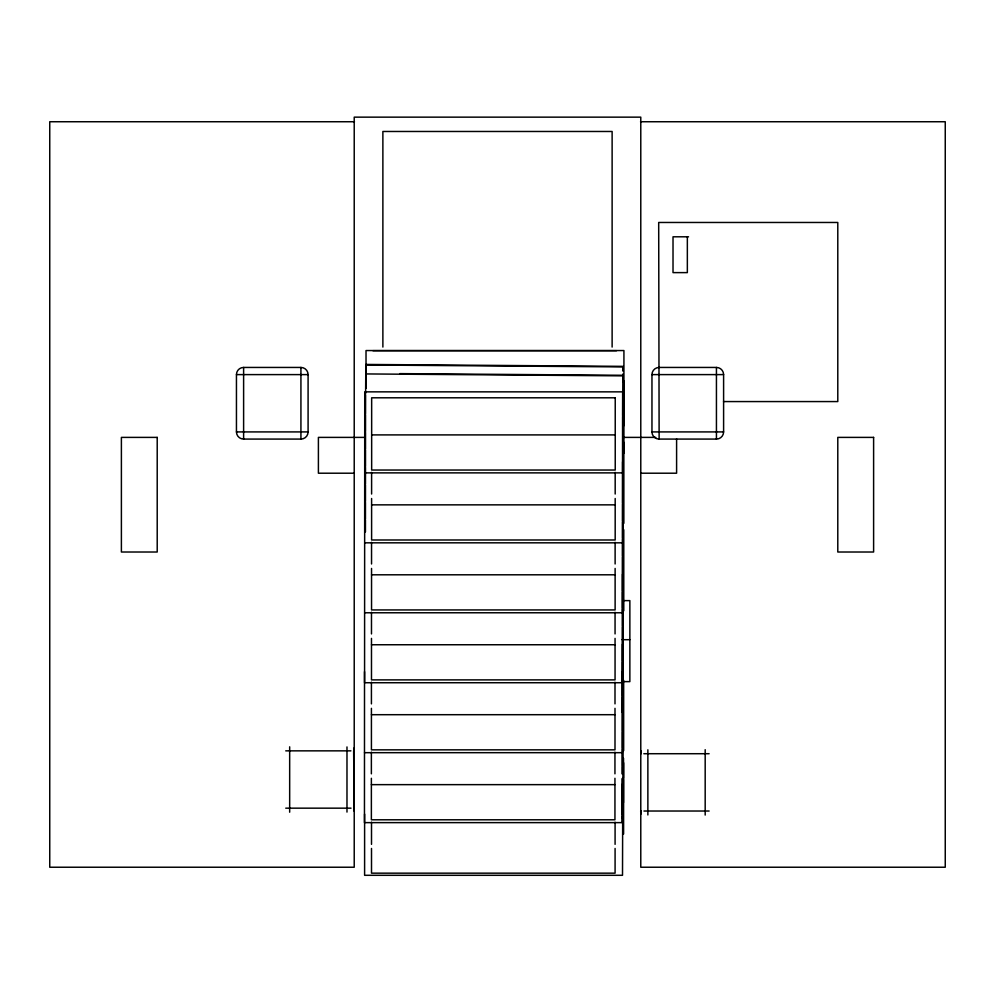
<?xml version="1.0" encoding="UTF-8"?>
<svg xmlns="http://www.w3.org/2000/svg" width="995" height="995" viewBox="0 0 995 995"><rect width="100%" height="100%" fill="white"/><g stroke="black" fill="none" stroke-linecap="round" stroke-linejoin="round"><path stroke-width="1.49" d="M365.439 531.927L365.451 519.813M365.451 518.98L365.463 502.326M365.463 501.492L365.476 484.839M365.476 484.005L365.501 467.351M365.501 466.518L365.513 449.864M365.513 449.031L365.526 432.377M365.526 431.544L365.538 414.592M365.998 387.901L365.986 380.749L365.961 387.851L365.998 383.324M366.011 387.391L366.011 372.354M364.518 671.65L364.456 822.629L622.36 822.629L622.36 778.675M622.348 800.701L622.36 784.048M622.372 774.122L622.372 766.56M622.372 765.727L622.385 749.073M622.385 748.24L622.397 731.586M622.397 730.753L622.422 714.099M622.435 696.612L622.422 713.266L622.484 626.651M622.435 695.779L622.447 679.125M622.447 678.291L622.46 661.638M622.46 660.804L622.472 644.151M622.497 625.83L622.509 609.164M622.509 608.343L622.522 591.677M622.522 590.843L622.534 574.19M622.547 556.702L622.534 612.771L364.63 612.771M622.547 555.869L622.559 539.215M622.559 538.382L622.572 521.728M622.584 520.895L622.596 504.241M622.596 503.408L622.671 416.507M622.833 772.406L622.845 763.115M622.845 759.247L622.858 745.628M622.858 744.795L622.87 728.141M622.87 727.308L622.895 710.654M622.895 709.821L622.907 693.167M622.907 692.333L622.92 675.68M622.92 674.846L622.932 658.192M622.932 657.359L622.945 640.705M622.945 639.872L622.957 623.206M622.957 622.385L622.982 605.719M622.982 604.885L622.994 588.232M622.994 587.398L623.007 570.744M623.007 569.911L623.019 553.257M623.019 552.424L623.032 535.77M623.032 534.937L623.044 518.283M623.044 517.45L623.069 500.796M623.069 499.963L623.081 483.309M623.081 482.476L623.094 465.822M623.094 464.988L623.106 448.335M623.106 447.501L623.119 430.847M623.119 430.014L623.131 425.474M623.156 381.657L623.156 378.672M623.343 779.57L623.355 802.791L623.392 758.016L623.405 778.04M623.902 402.602L623.902 390.612M623.89 411.967L623.853 425.748L623.89 380.985L623.902 389.331M365.551 413.721L365.6 394.804M622.671 415.636L622.733 396.731M622.708 802.206L622.721 799.184M365.613 393.697L365.762 373.933L622.882 375.849L622.733 395.624M622.708 803.313L622.509 875.301L364.605 875.301L364.605 814.072M365.774 373.361L365.973 364.444L623.094 366.359L622.994 370.824M354.469 121.738L49.75 121.738L49.75 867.23L354.22 867.23L354.22 117.149L640.78 117.149L640.78 867.23L945.25 867.23L945.25 121.738L640.531 121.738M688.528 236.798L673.018 236.798L673.018 272.618L687.346 272.618L687.346 236.798M372.938 350.7L616.514 350.7M243.613 367.441L300.925 367.441A7.164 7.164 0 0 1 308.089 374.605L308.089 431.917A7.164 7.164 0 0 1 300.925 439.081L243.613 439.081A7.164 7.164 0 0 1 236.449 431.917L236.449 374.605A7.164 7.164 0 0 1 243.613 367.441L243.613 439.081M236.474 374.605L308.089 374.605M651.986 374.605L723.601 374.605L723.601 431.917A7.164 7.164 0 0 1 716.437 439.081L659.125 439.081A7.164 7.164 0 0 1 651.961 431.917L651.961 374.605A7.164 7.164 0 0 1 659.125 367.441L716.437 367.441A7.164 7.164 0 0 1 723.601 374.605M723.539 401.57L837.79 401.57L837.79 222.47L658.69 222.47L659.125 439.081M236.449 431.917L308.089 431.917M651.961 431.917L723.601 431.917M371.657 434.902L615.233 434.902M365.065 437.39L318.4 437.39L318.4 473.21L354.22 473.21M623.741 437.39L655.705 437.39M364.742 472.874L622.646 472.874L622.646 391.856L364.742 391.856L364.568 682.732L622.472 682.732L622.596 461.804M640.78 473.21L676.6 473.21L676.6 438.882M371.608 504.851L615.184 504.851M364.692 542.822L622.596 542.822M371.545 574.799L615.121 574.799M623.641 600.619L629.86 600.619L629.86 681.625L622.086 681.625M622.086 639.698L629.86 639.698M371.483 644.748L615.059 644.748M371.421 714.696L614.997 714.696M285.752 750.852L350.912 750.852M353.648 750.852L354.145 808.164A7.164 7.164 0 0 1 353.648 810.801M364.518 752.68L622.422 752.68M641.203 753.712L640.73 753.712A7.164 7.164 0 0 1 641.215 751.076M643.84 753.712L709.112 753.712M371.371 784.645L614.947 784.645M285.752 808.164L351.024 808.164M641.215 811.024L640.705 811.024A7.164 7.164 0 0 0 641.278 813.823M643.952 811.024L709.112 811.024M399.853 373.622L622.895 375.289M622.372 816.684L622.497 818.736M623.131 371.011L623.106 366.906L365.973 364.991L366.036 375.948M623.144 373.759L623.156 377.864M622.348 801.535L622.36 814.594M716.437 367.466L716.437 439.069M705.181 749.683L705.181 815.067M647.869 749.795L647.869 814.955M623.915 453.359L623.927 350.551L366.023 350.551L366.011 387.64M623.853 442.315L623.853 523.308M623.778 529.75L623.778 610.743M623.666 680.344L623.666 750.653M623.604 762.755L623.604 834.021M622.422 671.65L622.36 773.961M622.36 778.289L622.36 822.629M615.184 472.364L615.184 494.03M615.184 498.495L615.184 539.986L371.608 539.986L371.608 498.495M615.121 542.312L615.121 563.978M615.121 568.443L615.121 609.935L371.545 609.935L371.545 568.443M615.059 612.261L615.059 633.927M615.059 638.392L615.059 679.883L371.483 679.883L371.483 638.392M614.997 682.209L614.997 703.875M614.997 708.34L614.997 749.844L371.421 749.844L371.421 708.34M615.084 822.193L615.084 844.345M615.084 848.449L615.084 873.162L371.508 873.162L371.508 848.449M614.947 752.17L614.947 773.824M614.947 778.289L614.947 819.793L371.371 819.793L371.371 778.289M612.124 347.068L612.124 131.477L382.876 131.477L382.876 347.068M371.608 472.364L371.608 494.03M371.545 542.312L371.545 563.978M371.483 612.261L371.483 633.927M371.421 682.209L371.421 703.875M371.508 822.193L371.508 844.345M371.371 752.17L371.371 773.824M346.981 746.934L346.981 812.082M300.925 367.466L300.925 439.069M289.669 746.822L289.669 812.206M353.648 748.215A7.164 7.164 0 0 1 354.145 750.852M615.233 397.801L371.657 397.801L371.657 470.038L615.233 470.038L615.233 397.801M157.21 437.39L121.39 437.39L121.39 552.014L157.21 552.014L157.21 437.39M873.61 437.39L837.79 437.39L837.79 552.014L873.61 552.014L873.61 437.39"/></g></svg>
